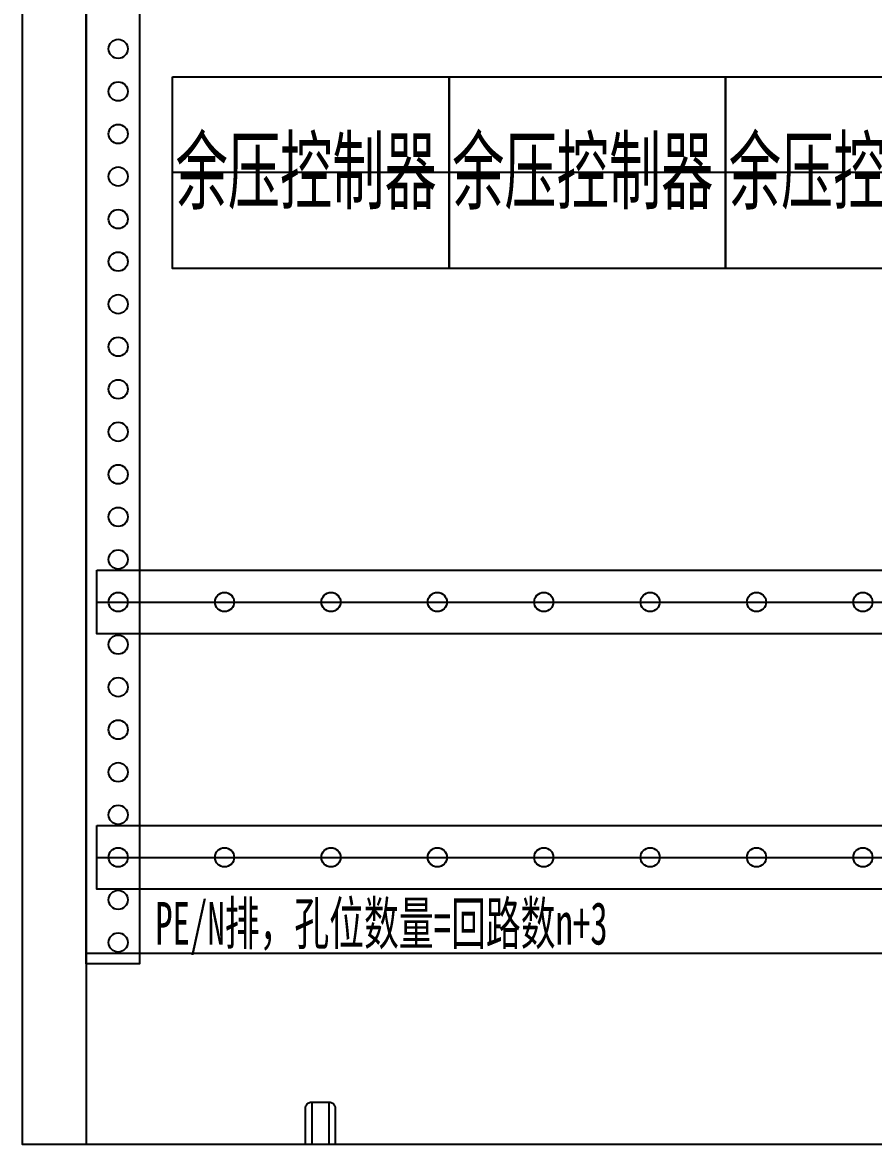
# Model space of a CAD drawing. Extents: x 1639574 to 1640374, y 397700 to 399700.
# Drawn here: x 1639574 to 1639974, y 397700 to 398227 of the extents above; entities that cross this region are included whole.
import ezdxf
from ezdxf.enums import TextEntityAlignment as Align

# ---------------------------------------------------------------- set-up
doc = ezdxf.new("R2010")
doc.units = 0
doc.header["$MEASUREMENT"] = 0
doc.linetypes.add('LYJS-XX', pattern=[0.35, 0.25, -0.1])
doc.layers.add('LY-JS-BJ', color=7, linetype='Continuous')
doc.layers.add('布置图', color=20, linetype='Continuous')
doc.styles.add('宋体', font='', dxfattribs={"width": 0.8, "height": 3.5})
doc.styles.get('宋体').set_extended_font_data('SimSun')

# ---------------------------------------------------------------- blocks, each defined once
blk = doc.blocks.new('A$C182C2388')
at = {"color": 1}
blk.add_line((0, 0), (-130, 0), dxfattribs=at)
at = {"color": 0}
blk.add_lwpolyline([(-130, 45), (0, 45), (0, -45), (-130, -45)], close=True, dxfattribs=at)
at = {"layer": 'LY-JS-BJ', "color": 4, "lineweight": -3, "style": '宋体', "width": 0.6}
blk.add_text('余压控制器', height=30, dxfattribs=at).set_placement((-128.51, 0.91), align=Align.MIDDLE_LEFT)
blk = doc.blocks.new('*U24')
at = {"layer": 'LY-JS-BJ', "color": 0}
blk.add_circle((0, 0), 4.5, dxfattribs=at)
blk = doc.blocks.new('*U25')
at = {"layer": 'LY-JS-BJ', "color": 0, "linetype": 'ByBlock', "lineweight": -2, "transparency": 16777216}
for p in [(0, 0), (50, 0), (100, 0), (150, 0), (200, 0), (250, 0), (300, 0), (350, 0), (400, 0), (450, 0), (500, 0), (550, 0), (600, 0)]:
    blk.add_blockref('*U24', p, dxfattribs=at)
blk = doc.blocks.new('A$C7E8D6A90')
at = {"layer": 'LY-JS-BJ', "color": 4, "linetype": 'LYJS-XX'}
for p, q in [((-10, 120), (720, 120)), ((-10, 0), (720, 0))]:
    blk.add_line(p, q, dxfattribs=at)
at = {"layer": 'LY-JS-BJ', "color": 0}
for points in [[(-10, 135), (720, 135), (720, 105), (-10, 105)], [(-10, 15), (720, 15), (720, -15), (-10, -15)]]:
    blk.add_lwpolyline(points, close=True, dxfattribs=at)
for centre in [(0, 120), (710, 120), (0, 0), (710, 0)]:
    blk.add_circle(centre, 4.5, dxfattribs=at)
for p in [(50, 120), (50, 0)]:
    blk.add_blockref('*U25', p, dxfattribs=at)
at = {"layer": 'LY-JS-BJ', "color": 4, "style": '宋体', "width": 0.6}
blk.add_text('PE/N排，孔位数量=回路数n+3', height=20, dxfattribs=at).set_placement((17.41, -31), align=Align.MIDDLE_LEFT)
blk = doc.blocks.new('*U29')
at = {"layer": 'LY-JS-BJ', "color": 6}
blk.add_circle((0, 0), 4.5, dxfattribs=at)
blk = doc.blocks.new('*U30')
at = {"layer": 'LY-JS-BJ', "color": 0, "linetype": 'ByBlock', "lineweight": -2, "transparency": 16777216}
for p in [(0, -1360), (0, -1380), (0, -1400), (0, -1420), (0, -1440), (0, -1460), (0, -1480), (0, -1500), (0, -1520), (0, -1540), (0, -1560), (0, -1580), (0, -1600), (0, -1620), (0, -1640), (0, -1660), (0, -1680), (0, -1700), (0, -1720), (0, -1740), (0, -1760), (0, -1780)]:
    blk.add_blockref('*U29', p, dxfattribs=at)
blk = doc.blocks.new('A$C11EF57A1')
at = {"layer": 'LY-JS-BJ', "color": 0, "ltscale": 2}
for p, q in [((-4, 20), (-4, 0)), ((4, 20), (4, 0))]:
    blk.add_line(p, q, dxfattribs=at)
blk.add_lwpolyline([(-4, 20), (4, 20, -0.414214), (7, 17), (7, 0), (-7, 0), (-7, 17, -0.414214)], format="xyb", close=True, dxfattribs=at)

msp = doc.modelspace()

# ---------------------------------------------------------------- linework, layer by layer
at = {"layer": 'LY-JS-BJ', "color": 6, "ltscale": 50}
for points in [[(1639603.69, 399644.99), (1639603.69, 397699.99)], [(1639603.69, 397789.99), (1640343.69, 397789.99)]]:
    msp.add_lwpolyline(points, dxfattribs=at)
at = {"layer": 'LY-JS-BJ', "color": 6, "lineweight": -3}
msp.add_lwpolyline([(1639628.69, 399584.99), (1639628.69, 397784.99), (1639603.69, 397784.99), (1639603.69, 399584.99)], close=True, dxfattribs=at)
at = {"layer": '布置图', "ltscale": 50}
msp.add_lwpolyline([(1639573.69, 399699.99), (1640373.69, 399699.99), (1640373.69, 397699.99), (1639573.69, 397699.99)], close=True, dxfattribs=at)

# ---------------------------------------------------------------- block references
at = {"color": 6}
for p in [(1639774.16, 398156.82), (1639904.16, 398156.82), (1640034.16, 398156.82)]:
    msp.add_blockref('A$C182C2388', p, dxfattribs=at)
at = {"layer": 'LY-JS-BJ', "color": 6, "lineweight": -3}
for name, p in [('*U30', (1639618.69, 399574.99)), ('A$C7E8D6A90', (1639618.69, 397834.99))]:
    msp.add_blockref(name, p, dxfattribs=at)
at = {"layer": 'LY-JS-BJ', "color": 6, "lineweight": -3, "ltscale": 2}
msp.add_blockref('A$C11EF57A1', (1639713.69, 397699.99), dxfattribs=at)

doc.saveas('drawing.dxf')
